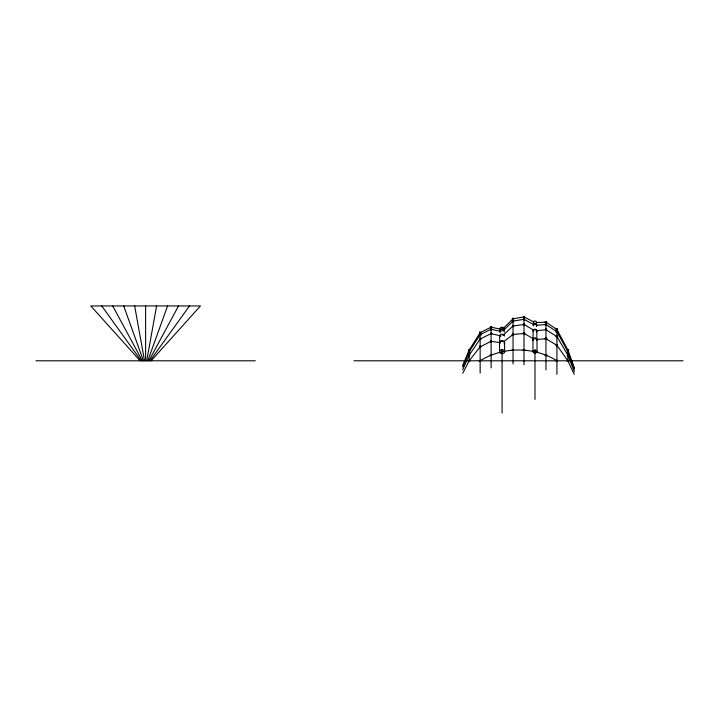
<?xml version="1.0" encoding="UTF-8"?>
<svg xmlns="http://www.w3.org/2000/svg" width="719" height="719" viewBox="0 0 719 719"><rect width="100%" height="100%" fill="white"/><g stroke="black" fill="none" stroke-linecap="round" stroke-linejoin="round"><path stroke-width="1.08" d="M491.023 341.902L491.203 340.662L491.967 341.327L490.601 340.86L491.221 340.68M146.721 360.794L156.598 305.952M490.924 327.81L491.248 326.543M501.943 330.165L502.204 328.951M490.915 329.859C491.086 327.711 492.398 329.733 491.311 328.61M490.969 334.272C491.293 331.962 492.488 334.488 491.266 333.014M147.817 360.794L167.563 305.952M462.65 365.513L469.174 350.027L480.148 332.663L491.113 327.163L502.078 329.536M462.65 366.978L469.174 351.708L480.148 334.65L491.113 329.239L501.08 331.522M462.65 369.863L469.174 355.195L480.148 338.982L491.113 333.652L501.08 335.98M524.663 324.763L524.313 325.078M462.802 373.197L469.174 360.794L480.148 346.819L491.113 341.282L499.885 342.603M523.729 317.528C524.358 316.531 524.933 316.809 524.349 316.333M148.914 360.794L178.528 305.952M523.72 319.919C523.351 318.912 525.643 319.694 524.304 318.724M524.34 332.906C521.392 335.53 525.05 331.189 524.564 333.904A0.908 0.503 0 0 0 524.645 333.122A0.908 0.503 0 0 0 523.234 333.239A0.908 0.503 0 0 0 523.765 333.967L523.747 334.047M523.675 325.087L524.358 323.909L524.753 324.332L523.342 324.215L524.358 323.936M545.604 339.359L546.296 338.2M556.578 345.875L557.261 344.716M545.739 330.318C546.018 329.59 547.42 329.347 545.523 329.23M557.504 336.222C554.34 338.667 559.499 335.449 557.027 337.148M545.901 323.918C544.265 326.102 547.474 324.772 546.332 324.026M556.596 332.304C557.585 332.771 557.791 331.153 557.342 331.216M545.586 322.714C546.629 323.244 546.862 321.654 546.323 321.582M556.56 330.057C557.333 330.201 557.899 330.012 557.36 328.996M150.019 360.794L189.501 305.952M151.116 360.794L200.466 305.952L90.792 305.952L140.142 360.794M512.566 318.301C515.217 319.047 511.82 317.412 513.591 319.326M502.869 328.763L513.051 318.778L524.016 316.917L534.073 322.139M513.546 326.435C514.238 324.952 513.168 328.143 512.548 325.437M502.869 330.992L513.051 321.078L524.016 319.335L534.073 324.808M502.869 335.485L513.051 325.977L524.016 324.494L534.073 330.327M479.959 333.301C478.53 333.212 481.685 332.618 480.786 332.852C480.031 332.403 480.643 331.792 479.825 332.079M480.517 335.189C480.975 334.874 481.011 333.832 479.87 334.047M503.767 341.633L513.051 334.461L524.016 333.49L534.073 339.08M480.651 347.232L480.921 346.594L479.699 346.333L480.75 346.441L480.544 347.322L479.843 346.27M491.535 334.164C492.299 334.164 490.403 332.942 490.825 333.059M513.528 334.892L513.456 333.958L512.27 334.218L513.681 334.101L513.456 334.964M556.236 345.776L557.611 344.805M567.201 361.28L568.576 360.3M491.481 329.796C492.371 329.608 490.592 328.457 490.87 328.628M480.517 339.521C481.469 338.604 480.202 338.227 479.861 338.397M557.369 345.767L557.45 344.877L557.234 345.83M490.789 326.57L491.715 326.839L491.715 327.487L491.625 326.723L490.834 326.552L491.436 327.747M556.138 337.031L557.701 336.106M567.102 355.653L568.675 354.737M556.102 332.178L557.737 331.279M567.066 352.157L568.711 351.258M556.084 329.94L557.755 329.05M567.642 350.162L568.72 349.587M480.148 360.794C503.174 346.396 533.893 346.396 556.919 360.794M545.685 329.194L546.332 329.203M513.195 319.425C513.6 318.966 513.474 320 512.998 318.113M523.827 316.27C523.108 316.351 525.391 317.717 524.115 317.582M513.195 321.708C511.515 321.726 515.289 321.483 512.998 320.404M546.152 330.363L546.665 329.796L546.116 330.327M491.41 341.786L490.87 340.779M513.195 326.606C512.98 325.123 514.013 325.653 512.998 325.374M546.116 339.359C548.112 338.541 544.256 337.481 545.496 339.251M545.856 321.474L546 322.804M523.917 318.67C522.219 320.081 524.933 317.241 524.115 319.964M536.077 330.74L545.955 329.751L556.919 336.564L567.884 355.195L574.418 371.795M512.944 333.868L513.105 335.09M545.847 329.158L546.018 330.381M545.847 338.191L546 339.404M536.077 339.512L545.955 338.775L556.919 345.291L567.884 360.794L574.256 374.419M536.077 325.231L545.955 324.566L556.919 331.729L567.884 351.708L574.418 369.332M536.077 322.57L545.955 322.139L556.919 329.5L567.884 350.027L574.418 368.065M523.962 323.901L524.106 325.123M35.95 360.794L255.308 360.794M354.018 360.794L683.05 360.794M556.659 345.848L556.758 345.866M557.324 336.07L556.659 336.016L557.477 336.186M479.393 332.187L480.894 333.14M468.429 349.56L469.866 350.459M512.548 326.435L512.998 326.624L512.512 326.399M479.402 334.173L480.885 335.126M468.437 351.232L469.92 352.184M479.429 338.496L480.858 339.467M468.464 354.71L469.893 355.68M479.501 346.315L480.786 347.313M468.536 360.291L469.822 361.289M523.441 324.889L523.369 324.817M501.547 328.987L502.239 329.697M512.512 320.521L513.582 321.627M512.62 333.904L513.483 335.018M101.756 305.952L141.239 360.794M112.721 305.952L142.335 360.794M123.695 305.952L143.432 360.794M134.66 305.952L144.528 360.794M523.962 332.861L524.07 334.11M567.884 350.027L567.884 360.794M556.919 329.5L556.919 374.338M545.955 322.139L545.955 369.899M537.003 339.593L537.003 351.708A2.022 1.357 0 0 1 533.974 352.885A2.022 1.357 0 0 1 533.974 350.539A2.022 1.357 0 0 1 537.003 351.708M536.859 330.848L536.859 339.593M534.981 349.506L534.981 399.369M533.112 330.848L533.112 339.593M532.968 339.593L532.968 351.708M524.016 316.917L524.016 364.731M513.051 318.778L513.051 363.967M504.612 342.936L504.612 351.708A2.534 1.977 0 0 1 500.81 353.424A2.534 1.977 0 0 1 500.81 349.991A2.534 1.977 0 0 1 504.612 351.708M502.078 349.515L502.078 413.048M499.66 336.213L499.66 342.936M499.543 342.936L499.543 351.708M491.113 327.163L491.113 367.912M480.148 332.663L480.148 373.116M469.174 350.027L469.174 359.671M145.624 305.952L145.624 360.794M499.705 343.628A2.534 1.977 0 0 1 502.266 340.959A2.534 1.977 0 0 1 504.307 343.88M533.282 340.321A2.022 1.357 0 0 1 533.66 338.568A2.022 1.357 0 0 1 536.311 338.568A2.022 1.357 0 0 1 536.68 340.321M545.361 339.152A0.908 0.503 0 0 1 545.424 338.361L545.451 338.325A0.908 0.503 0 0 1 546.791 338.586A0.908 0.503 0 0 1 546.081 339.269M500.091 332.816A2.265 2.22 0 0 1 501.682 329.572A2.265 2.22 0 0 1 504.325 332.061M499.813 336.932A2.427 2.067 0 0 1 501.565 334.191A2.427 2.067 0 0 1 504.504 336.061M499.813 343.655A2.427 2.067 0 0 1 502.257 340.869A2.427 2.067 0 0 1 504.208 343.925M533.435 323.199A1.654 1.654 0 0 1 535.224 320.98A1.654 1.654 0 0 1 536.311 323.613M533.372 325.761A1.681 1.627 0 0 1 535.287 323.694A1.681 1.627 0 0 1 536.329 326.282M533.3 325.743A1.753 1.564 0 0 1 535.233 323.757A1.753 1.564 0 0 1 536.455 326.147M533.273 331.18A1.753 1.564 0 0 1 535.475 329.356A1.753 1.564 0 0 1 536.221 331.953A1.869 1.465 0 0 0 536.554 330.057A1.869 1.465 0 0 0 534.208 329.518A1.869 1.465 0 0 0 533.192 331.261M533.408 340.384A1.869 1.465 0 0 1 533.759 338.487A1.869 1.465 0 0 1 536.212 338.487A1.869 1.465 0 0 1 536.554 340.384M479.483 332.618L479.483 332.618M479.474 334.605C480.022 336.591 479.492 333.248 479.492 334.515M490.43 329.185C490.798 331.055 490.502 327.738 490.43 329.185M490.439 327.118L490.744 327.729L490.439 327.118M512.377 318.724L512.998 319.443L512.377 318.679M523.342 316.872L523.342 316.971M545.281 322.094C545.326 323.811 545.73 320.189 545.281 322.049M556.254 329.455C556.146 330.138 557.647 327.478 556.254 329.545M512.368 321.025C512.171 322.301 513.096 319.2 512.341 321.025M545.272 324.512L545.433 324.997L545.272 324.512M556.245 331.675C556.111 332.951 556.928 329.886 556.263 331.585M479.456 338.937C479.348 340.159 479.753 337.553 479.465 338.892M490.412 333.598L490.43 333.508M512.341 325.932L512.71 325.41L512.35 325.887M545.245 329.697L545.245 329.697M556.227 336.519L556.677 335.971L556.236 336.429M479.411 346.774C479.977 348.544 479.267 345.488 479.411 346.774M490.367 341.237L490.709 341.804L490.385 341.157M512.288 334.416L512.89 335.045L512.288 334.416M556.164 345.246C555.445 345.614 558.69 343.817 556.173 345.21M479.303 360.749C481.155 362.61 481.2 358.997 479.303 360.713M490.259 355.159C492.236 357.001 492.048 353.406 490.277 355.078M512.162 349.991C514.13 351.789 514.238 348.257 512.18 349.919M556.048 360.749C558.061 362.556 557.935 358.952 556.048 360.749M523.567 350.468A0.908 0.503 0 0 0 524.924 350.027A0.908 0.503 0 0 0 523.567 349.596A0.908 0.503 0 0 0 523.567 350.468M545.496 355.626A0.908 0.503 0 0 0 546.862 355.195A0.908 0.503 0 0 0 545.496 354.755A0.908 0.503 0 0 0 545.496 355.626M501.287 327.46A2.265 2.22 0 0 0 500.478 331.099A2.238 2.238 0 0 1 501.296 327.433A2.265 2.22 0 0 1 504.334 329.697A2.238 2.238 0 0 0 501.296 327.433"/></g></svg>
